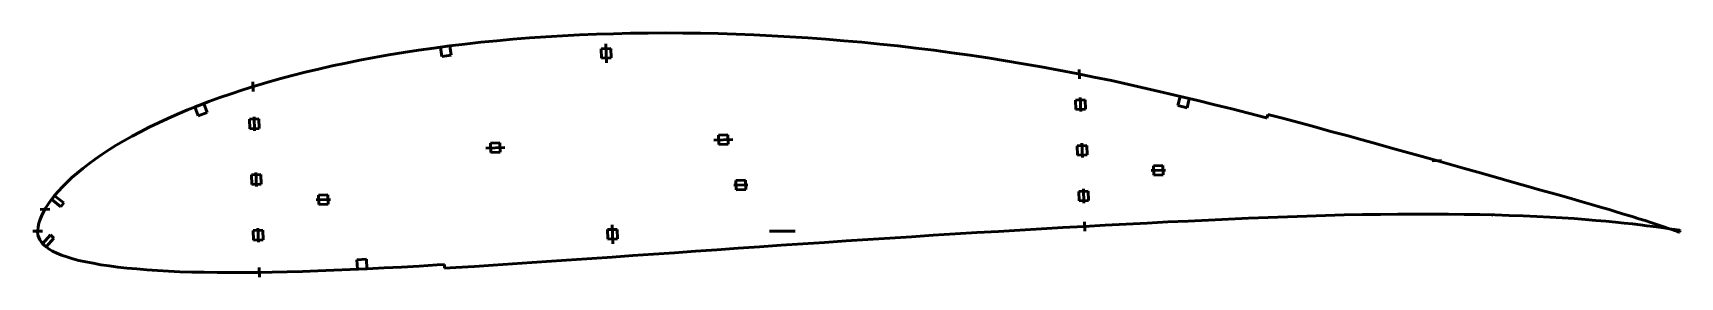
# Model space of a CAD drawing. Header units: metres. Extents: x -244 to 453, y -19 to 84.
import ezdxf

# ---------------------------------------------------------------- set-up
doc = ezdxf.new("R2010")
doc.units = ezdxf.units.M
for name, color, linetype, lineweight in [('FoilLayer', 1, 'Continuous', 50), ('StringerLayer', 1, 'Continuous', 50), ('SubLayer', 1, 'Continuous', 50)]:
    doc.layers.add(name, color=color, linetype=linetype, lineweight=lineweight)

msp = doc.modelspace()

# ---------------------------------------------------------------- linework, layer by layer
at = {"layer": 'FoilLayer'}
for p, q in [((9.02, 83.8), (1.73, 83.64)), ((16.37, 83.91), (9.02, 83.8)), ((23.76, 83.96), (16.37, 83.91)), ((31.18, 83.93), (23.76, 83.96)), ((38.64, 83.83), (31.18, 83.93)), ((46.12, 83.66), (38.64, 83.83)), ((-74.32, 77.58), (-80.78, 76.66)), ((-67.77, 78.44), (-74.32, 77.58)), ((-61.15, 79.25), (-67.77, 78.44)), ((-54.44, 80), (-61.15, 79.25)), ((-47.67, 80.67), (-54.44, 80)), ((-40.82, 81.28), (-47.67, 80.67)), ((-33.89, 81.83), (-40.82, 81.28)), ((-26.87, 82.32), (-33.89, 81.83)), ((-19.81, 82.75), (-26.87, 82.32)), ((-12.68, 83.12), (-19.81, 82.75)), ((-5.51, 83.41), (-12.68, 83.12)), ((1.73, 83.64), (-5.51, 83.41)), ((53.66, 83.43), (46.12, 83.66)), ((61.21, 83.14), (53.66, 83.43)), ((68.79, 82.79), (61.21, 83.14)), ((76.39, 82.36), (68.79, 82.79)), ((83.99, 81.87), (76.39, 82.36)), ((91.62, 81.3), (83.99, 81.87)), ((99.26, 80.68), (91.62, 81.3)), ((106.9, 79.99), (99.26, 80.68)), ((114.54, 79.25), (106.9, 79.99)), ((122.18, 78.44), (114.54, 79.25)), ((129.8, 77.56), (122.18, 78.44)), ((137.42, 76.61), (129.8, 77.56)), ((-117.46, 69.98), (-123.21, 68.69)), ((-111.6, 71.23), (-117.46, 69.98)), ((-105.63, 72.43), (-111.6, 71.23)), ((-99.56, 73.58), (-105.63, 72.43)), ((-93.39, 74.67), (-99.56, 73.58)), ((-87.14, 75.7), (-93.39, 74.67)), ((-80.78, 76.66), (-87.14, 75.7)), ((145.03, 75.6), (137.42, 76.61)), ((152.63, 74.53), (145.03, 75.6)), ((160.22, 73.4), (152.63, 74.53)), ((167.78, 72.2), (160.22, 73.4)), ((175.31, 70.94), (167.78, 72.2)), ((182.82, 69.62), (175.31, 70.94)), ((-145.06, 62.98), (-150.23, 61.45)), ((-139.76, 64.49), (-145.06, 62.98)), ((-134.35, 65.94), (-139.76, 64.49)), ((-128.83, 67.35), (-134.35, 65.94)), ((-123.21, 68.69), (-128.83, 67.35)), ((190.32, 68.23), (182.82, 69.62)), ((197.78, 66.79), (190.32, 68.23)), ((205.22, 65.3), (197.78, 66.79)), ((212.62, 63.76), (205.22, 65.3)), ((219.98, 62.16), (212.62, 63.76)), ((-164.99, 56.58), (-169.65, 54.88)), ((-160.19, 58.24), (-164.99, 56.58)), ((-155.28, 59.87), (-160.19, 58.24)), ((-150.23, 61.45), (-155.28, 59.87)), ((227.32, 60.5), (219.98, 62.16)), ((234.64, 58.8), (227.32, 60.5)), ((241.94, 57.06), (234.64, 58.8)), ((249.2, 55.32), (241.94, 57.06)), ((-182.89, 49.58), (-187.01, 47.76)), ((-178.61, 51.37), (-182.89, 49.58)), ((-174.2, 53.14), (-178.61, 51.37)), ((-169.65, 54.88), (-174.2, 53.14)), ((256.42, 53.56), (249.2, 55.32)), ((263.57, 51.78), (256.42, 53.56)), ((270.66, 49.97), (263.57, 51.78)), ((277.7, 48.15), (270.66, 49.97)), ((278.89, 49.44), (278.49, 47.94)), ((285.07, 47.82), (278.89, 49.44)), ((-198.59, 42.13), (-202.17, 40.23)), ((-194.86, 44.03), (-198.59, 42.13)), ((-191.01, 45.9), (-194.86, 44.03)), ((-187.01, 47.76), (-191.01, 45.9)), ((278.49, 47.94), (277.7, 48.15)), ((291.99, 45.99), (285.07, 47.82)), ((298.82, 44.15), (291.99, 45.99)), ((305.58, 42.3), (298.82, 44.15)), ((312.27, 40.47), (305.58, 42.3)), ((-208.87, 36.38), (-211.99, 34.43)), ((-205.6, 38.3), (-208.87, 36.38)), ((-202.17, 40.23), (-205.6, 38.3)), ((318.88, 38.66), (312.27, 40.47)), ((325.39, 36.86), (318.88, 38.66)), ((331.79, 35.09), (325.39, 36.86)), ((338.08, 33.33), (331.79, 35.09)), ((-220.5, 28.54), (-223.03, 26.58)), ((-217.81, 30.5), (-220.5, 28.54)), ((-214.96, 32.47), (-217.81, 30.5)), ((-211.99, 34.43), (-214.96, 32.47)), ((344.27, 31.6), (338.08, 33.33)), ((350.34, 29.89), (344.27, 31.6)), ((356.3, 28.23), (350.34, 29.89)), ((362.12, 26.6), (356.3, 28.23)), ((-227.6, 22.71), (-229.66, 20.77)), ((-225.39, 24.65), (-227.6, 22.71)), ((-223.03, 26.58), (-225.39, 24.65)), ((367.79, 24.99), (362.12, 26.6)), ((373.33, 23.43), (367.79, 24.99)), ((378.73, 21.9), (373.33, 23.43)), ((383.98, 20.42), (378.73, 21.9)), ((-234.93, 15.07), (-236.38, 13.23)), ((-233.33, 16.94), (-234.93, 15.07)), ((-231.57, 18.84), (-233.33, 16.94)), ((-229.66, 20.77), (-231.57, 18.84)), ((389.07, 18.99), (383.98, 20.42)), ((393.98, 17.6), (389.07, 18.99)), ((398.73, 16.24), (393.98, 17.6)), ((403.32, 14.95), (398.73, 16.24)), ((407.72, 13.69), (403.32, 14.95)), ((-239.75, 8), (-240.52, 6.43)), ((-238.78, 9.71), (-239.75, 8)), ((-237.66, 11.45), (-238.78, 9.71)), ((-236.38, 13.23), (-237.66, 11.45)), ((311.22, 6.89), (318.97, 7.06)), ((318.97, 7.06), (326.57, 7.16)), ((326.57, 7.16), (333.99, 7.23)), ((333.99, 7.23), (341.26, 7.28)), ((341.26, 7.28), (348.38, 7.29)), ((348.38, 7.29), (355.32, 7.24)), ((355.32, 7.24), (362.07, 7.15)), ((362.07, 7.15), (368.61, 7.03)), ((368.61, 7.03), (374.96, 6.88)), ((411.93, 12.49), (407.72, 13.69)), ((415.95, 11.33), (411.93, 12.49)), ((419.78, 10.22), (415.95, 11.33)), ((423.41, 9.15), (419.78, 10.22)), ((426.85, 8.12), (423.41, 9.15)), ((430.09, 7.14), (426.85, 8.12)), ((433.14, 6.2), (430.09, 7.14)), ((-242.12, 0.21), (-242.13, -0.14)), ((-241.96, 1.85), (-242.12, 0.21)), ((-241.64, 3.46), (-241.96, 1.85)), ((-241.19, 4.71), (-241.64, 3.46)), ((-240.52, 6.43), (-241.19, 4.71)), ((164.79, -0.05), (173.91, 0.48)), ((173.91, 0.48), (183, 1.01)), ((183, 1.01), (192.06, 1.54)), ((192.06, 1.54), (201.08, 2.03)), ((201.08, 2.03), (210.02, 2.51)), ((210.02, 2.51), (218.89, 2.98)), ((218.89, 2.98), (227.71, 3.46)), ((227.71, 3.46), (236.47, 3.92)), ((236.47, 3.92), (245.17, 4.33)), ((245.17, 4.33), (253.76, 4.73)), ((253.76, 4.73), (262.25, 5.13)), ((262.25, 5.13), (270.68, 5.51)), ((270.68, 5.51), (279.01, 5.86)), ((279.01, 5.86), (287.25, 6.16)), ((287.25, 6.16), (295.36, 6.43)), ((295.36, 6.43), (303.34, 6.68)), ((303.34, 6.68), (311.22, 6.89)), ((374.96, 6.88), (381.11, 6.7)), ((381.11, 6.7), (387.05, 6.48)), ((387.05, 6.48), (392.76, 6.22)), ((392.76, 6.22), (398.24, 5.95)), ((398.24, 5.95), (403.5, 5.66)), ((403.5, 5.66), (408.54, 5.34)), ((408.54, 5.34), (413.31, 4.98)), ((413.31, 4.98), (417.83, 4.61)), ((417.83, 4.61), (422.08, 4.24)), ((422.08, 4.24), (426.08, 3.87)), ((426.08, 3.87), (429.83, 3.49)), ((429.83, 3.49), (433.3, 3.1)), ((435.98, 5.32), (433.14, 6.2)), ((433.3, 3.1), (436.51, 2.73)), ((438.61, 4.5), (435.98, 5.32)), ((436.51, 2.73), (439.43, 2.36)), ((441.04, 3.71), (438.61, 4.5)), ((439.43, 2.36), (442.07, 2.01)), ((443.25, 3), (441.04, 3.71)), ((442.07, 2.01), (444.43, 1.69)), ((445.26, 2.33), (443.25, 3)), ((444.43, 1.69), (446.53, 1.39)), ((447.06, 1.73), (445.26, 2.33)), ((446.53, 1.39), (448.33, 1.14)), ((448.63, 1.2), (447.06, 1.73)), ((448.33, 1.14), (449.88, 0.91)), ((449.99, 0.73), (448.63, 1.2)), ((449.88, 0.91), (451.14, 0.72)), ((451.12, 0.34), (449.99, 0.73)), ((452.02, 0.03), (451.12, 0.34)), ((451.14, 0.72), (452.14, 0.57)), ((452.67, -0.2), (452.02, 0.03)), ((452.14, 0.57), (452.85, 0.46)), ((452.85, 0.46), (453.3, 0.39)), ((453.46, 0.37), (453.23, -0.39)), ((453.3, 0.39), (453.46, 0.37)), ((-242.13, -0.14), (-242, -1.6)), ((-242, -1.6), (-241.69, -2.64)), ((-241.69, -2.64), (-241.21, -3.65)), ((-241.21, -3.65), (-240.51, -4.67)), ((-240.51, -4.67), (-239.65, -5.66)), ((-239.65, -5.66), (-238.57, -6.63)), ((-238.57, -6.63), (-237.31, -7.54)), ((54.49, -7.2), (63.6, -6.57)), ((63.6, -6.57), (72.73, -5.95)), ((72.73, -5.95), (81.88, -5.33)), ((81.88, -5.33), (91.05, -4.71)), ((91.05, -4.71), (100.27, -4.08)), ((100.27, -4.08), (109.52, -3.47)), ((109.52, -3.47), (118.75, -2.89)), ((118.75, -2.89), (127.97, -2.31)), ((127.97, -2.31), (137.19, -1.72)), ((137.19, -1.72), (146.41, -1.14)), ((146.41, -1.14), (155.62, -0.59)), ((155.62, -0.59), (164.79, -0.05)), ((453.09, -0.34), (452.67, -0.2)), ((453.23, -0.39), (453.09, -0.34)), ((-237.31, -7.54), (-235.82, -8.41)), ((-235.82, -8.41), (-234.04, -9.25)), ((-234.04, -9.25), (-232, -10.06)), ((-232, -10.06), (-229.72, -10.86)), ((-229.72, -10.86), (-227.29, -11.62)), ((-227.29, -11.62), (-224.64, -12.33)), ((-224.64, -12.33), (-221.78, -12.97)), ((-221.78, -12.97), (-218.68, -13.58)), ((-218.68, -13.58), (-215.36, -14.16)), ((-49.17, -14.39), (-41.05, -13.84)), ((-41.05, -13.84), (-32.81, -13.28)), ((-32.81, -13.28), (-24.44, -12.71)), ((-24.44, -12.71), (-15.99, -12.16)), ((-15.99, -12.16), (-7.46, -11.56)), ((-7.46, -11.56), (1.16, -10.95)), ((1.16, -10.95), (9.88, -10.33)), ((9.88, -10.33), (18.68, -9.71)), ((18.68, -9.71), (27.56, -9.1)), ((27.56, -9.1), (36.47, -8.48)), ((36.47, -8.48), (45.45, -7.84)), ((45.45, -7.84), (54.49, -7.2)), ((-215.36, -14.16), (-211.87, -14.7)), ((-211.87, -14.7), (-208.19, -15.18)), ((-208.19, -15.18), (-204.3, -15.61)), ((-204.3, -15.61), (-200.19, -15.98)), ((-200.19, -15.98), (-195.87, -16.33)), ((-195.87, -16.33), (-191.37, -16.65)), ((-191.37, -16.65), (-186.72, -16.92)), ((-186.72, -16.92), (-181.87, -17.12)), ((-181.87, -17.12), (-176.83, -17.27)), ((-176.83, -17.27), (-171.58, -17.38)), ((-171.58, -17.38), (-166.16, -17.47)), ((-166.16, -17.47), (-160.58, -17.5)), ((-160.58, -17.5), (-154.84, -17.48)), ((-154.84, -17.48), (-148.9, -17.41)), ((-148.9, -17.41), (-142.77, -17.29)), ((-142.77, -17.29), (-136.47, -17.16)), ((-136.47, -17.16), (-130.03, -16.99)), ((-130.03, -16.99), (-123.43, -16.77)), ((-123.43, -16.77), (-116.68, -16.51)), ((-116.68, -16.51), (-109.74, -16.2)), ((-109.74, -16.2), (-102.64, -15.89)), ((-102.64, -15.89), (-95.43, -15.55)), ((-95.43, -15.55), (-88.08, -15.17)), ((-88.08, -15.17), (-80.59, -14.74)), ((-80.59, -14.74), (-72.95, -14.28)), ((-72.95, -14.28), (-69.87, -14.1)), ((-69.87, -14.1), (-69.78, -15.65)), ((-69.78, -15.65), (-65.06, -15.37)), ((-65.06, -15.37), (-57.17, -14.9)), ((-57.17, -14.9), (-49.17, -14.39))]:
    msp.add_line(p, q, dxfattribs=at)
at = {"layer": 'StringerLayer'}
for p, q in [((-67.51, 78.48), (-71.47, 77.95)), ((-71.47, 77.95), (-70.95, 73.99)), ((-66.98, 74.51), (-67.51, 78.48)), ((-70.95, 73.99), (-66.98, 74.51)), ((241.71, 57.12), (240.78, 53.23)), ((245.6, 56.19), (241.71, 57.12)), ((244.67, 52.3), (245.6, 56.19)), ((-171.79, 54.06), (-175.53, 52.63)), ((-175.53, 52.63), (-174.1, 48.89)), ((-174.1, 48.89), (-170.36, 50.32)), ((-170.36, 50.32), (-171.79, 54.06)), ((240.78, 53.23), (244.67, 52.3)), ((-234.96, 15.04), (-236.19, 13.47)), ((-231.03, 11.96), (-234.96, 15.04)), ((-236.19, 13.47), (-232.26, 10.38)), ((-232.26, 10.38), (-231.03, 11.96)), ((-236.74, -1.55), (-240.06, -5.29)), ((-240.06, -5.29), (-238.56, -6.62)), ((-238.56, -6.62), (-235.24, -2.88)), ((-235.24, -2.88), (-236.74, -1.55)), ((-102.89, -11.89), (-106.89, -12.07)), ((-106.89, -12.07), (-106.71, -16.07)), ((-102.72, -15.89), (-102.89, -11.89)), ((-106.71, -16.07), (-102.72, -15.89))]:
    msp.add_line(p, q, dxfattribs=at)
at = {"layer": 'SubLayer'}
for p, q in [((0.59, 77.44), (-3.41, 77.3)), ((-3.41, 77.3), (-3.27, 73.3)), ((-1.48, 79.36), (-1.2, 71.37)), ((0.73, 73.44), (0.59, 77.44)), ((-3.27, 73.3), (0.73, 73.44)), ((-151.01, 63.22), (-150.87, 59.23)), ((199.02, 68.53), (199.16, 64.53)), ((199.44, 56.63), (199.65, 50.63)), ((201.47, 55.7), (197.47, 55.56)), ((197.47, 55.56), (197.61, 51.56)), ((197.61, 51.56), (201.61, 51.7)), ((201.61, 51.7), (201.47, 55.7)), ((-148.46, 47.57), (-152.46, 47.43)), ((-152.46, 47.43), (-152.32, 43.43)), ((-152.32, 43.43), (-148.32, 43.57)), ((-150.49, 48.5), (-150.28, 42.5)), ((-148.32, 43.57), (-148.46, 47.57)), ((-52.28, 35.23), (-44.29, 35.51)), ((-46.35, 37.44), (-50.35, 37.3)), ((-50.35, 37.3), (-50.21, 33.3)), ((-46.21, 33.44), (-46.35, 37.44)), ((44.29, 38.6), (52.28, 38.88)), ((50.21, 40.81), (46.21, 40.67)), ((46.21, 40.67), (46.35, 36.67)), ((46.35, 36.67), (50.35, 36.81)), ((50.35, 36.81), (50.21, 40.81)), ((202.15, 36.36), (198.15, 36.22)), ((198.15, 36.22), (198.29, 32.22)), ((200.11, 37.29), (200.32, 31.29)), ((202.29, 32.36), (202.15, 36.36)), ((-50.21, 33.3), (-46.21, 33.44)), ((198.29, 32.22), (202.29, 32.36)), ((348.41, 29.81), (352.41, 29.95)), ((-147.63, 23.99), (-151.63, 23.85)), ((-151.63, 23.85), (-151.49, 19.85)), ((-149.67, 24.91), (-149.46, 18.92)), ((-147.49, 19.99), (-147.63, 23.99)), ((57.62, 21.65), (53.63, 21.51)), ((53.63, 21.51), (53.77, 17.52)), ((57.76, 17.65), (57.62, 21.65)), ((229.53, 25.65), (235.52, 25.86)), ((234.45, 27.83), (230.46, 27.69)), ((230.46, 27.69), (230.6, 23.69)), ((230.6, 23.69), (234.59, 23.83)), ((234.59, 23.83), (234.45, 27.83)), ((376.46, 22.02), (376.75, 22.98)), ((-151.49, 19.85), (-147.49, 19.99)), ((-119.2, 15.48), (-123.2, 15.34)), ((-123.2, 15.34), (-123.06, 11.34)), ((-119.06, 11.48), (-119.2, 15.48)), ((52.7, 19.48), (58.69, 19.69)), ((53.77, 17.52), (57.76, 17.65)), ((202.82, 17.01), (198.83, 16.87)), ((198.83, 16.87), (198.97, 12.87)), ((200.79, 17.94), (201, 11.94)), ((202.96, 13.01), (202.82, 17.01)), ((-241.02, 9.22), (-237.02, 9.36)), ((-124.13, 13.3), (-118.14, 13.51)), ((-123.06, 11.34), (-119.06, 11.48)), ((198.97, 12.87), (202.96, 13.01)), ((373.63, 6.41), (373.72, 7.41)), ((414.94, 11.11), (415.23, 12.06)), ((-244.12, 0), (-240.12, 0)), ((-146.81, 0.4), (-150.81, 0.26)), ((-150.81, 0.26), (-150.67, -3.74)), ((-148.84, 1.33), (-148.63, -4.67)), ((-146.67, -3.6), (-146.81, 0.4)), ((3.27, 0.81), (-0.73, 0.67)), ((-0.73, 0.67), (-0.59, -3.33)), ((1.48, -5.26), (1.2, 2.74)), ((3.41, -3.19), (3.27, 0.81)), ((67.75, 0), (78.72, 0)), ((201.27, 4.05), (201.41, 0.05)), ((413.62, 4.45), (413.74, 5.44)), ((433.54, 2.57), (433.69, 3.56)), ((434.11, 5.38), (434.4, 6.34)), ((-150.67, -3.74), (-146.67, -3.6)), ((-0.59, -3.33), (3.41, -3.19)), ((-148.26, -15.39), (-148.12, -19.39))]:
    msp.add_line(p, q, dxfattribs=at)

doc.saveas('drawing.dxf')
